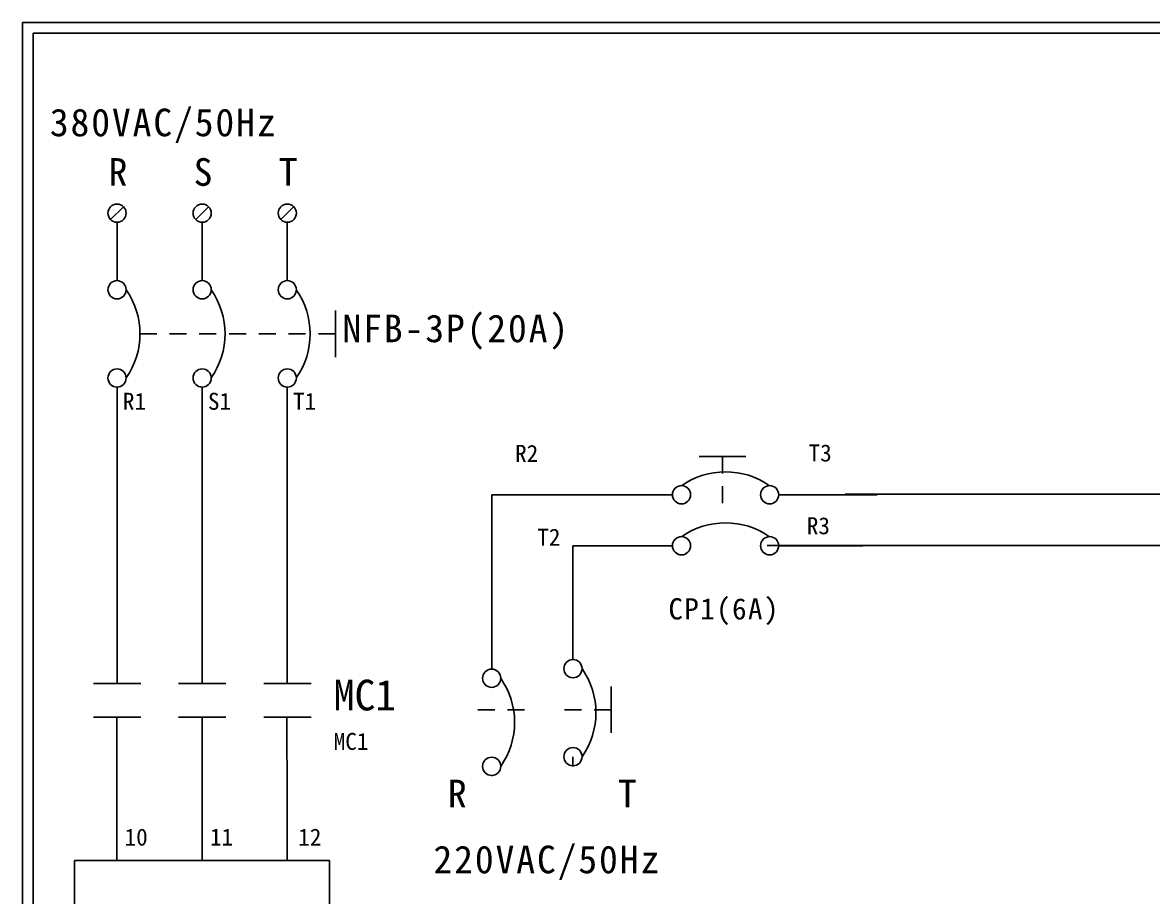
# Model space of a CAD drawing. Extents: x 10 to 297, y 3 to 207.
# Drawn here: x 10 to 142.9, y 104.2 to 207 of the extents above; entities that cross this region are included whole.
import ezdxf

# ---------------------------------------------------------------- set-up
doc = ezdxf.new("R2010")
doc.units = 0
doc.linetypes.add('HIDDEN9', pattern=[3.5, 2, -1.5])
doc.layers.get('0').update_dxf_attribs({"linetype": 'CONTINUOUS'})
doc.layers.add('圖框層', color=7, linetype='CONTINUOUS')
doc.layers.add('標尺寸層', color=3, linetype='CONTINUOUS')
doc.styles.add('STSL', font='kaiu.ttf')
doc.styles.add('標楷體', font='kaiu.ttf')

msp = doc.modelspace()

# ---------------------------------------------------------------- linework, layer by layer
for p, q in [((21.85, 185.35), (20.34, 183.83)), ((31.85, 185.35), (30.34, 183.83)), ((41.85, 185.35), (40.34, 183.83)), ((21.1, 152.47), (21.11, 129.35)), ((41.1, 142.47), (41.1, 129.35)), ((41.06, 125.38), (41.07, 115.38))]:
    msp.add_line(p, q)
at = {"color": 7, "linetype": 'HIDDEN9'}
for p, q in [((46.76, 170.41), (23.79, 170.41)), ((92.25, 156.01), (92.25, 149.51)), ((68.98, 126.26), (62.48, 126.26)), ((79.17, 126.26), (72.67, 126.26))]:
    msp.add_line(p, q, dxfattribs=at)
for centre in [(21.1, 184.59), (31.1, 184.59), (41.1, 184.59), (21.1, 175.59), (31.1, 175.59), (41.1, 175.59), (21.1, 165.23), (31.1, 165.23), (41.1, 165.23), (87.43, 151.51), (97.78, 151.51), (87.43, 145.52), (97.78, 145.52), (74.67, 131.09), (65.12, 129.96), (74.67, 120.74), (65.12, 119.61)]:
    msp.add_circle(centre, 1.07)
at = {"color": 7}
for centre, start, end in [((14.74, 170.41), 325.1286, 34.8714), ((24.74, 170.41), 325.1286, 34.8714), ((34.74, 170.41), 325.1286, 34.8714), ((92.6, 145.15), 55.1286, 124.8714), ((92.6, 139.16), 55.1286, 124.8714), ((68.32, 125.91), 325.1286, 34.8714), ((58.76, 124.78), 325.1286, 34.8714)]:
    msp.add_arc(centre, 9.05, start, end, dxfattribs=at)
at = {"layer": '圖框層', "color": 7}
for p, q in [((297, 206.97), (10, 206.97)), ((10, 3), (10, 206.97)), ((295.75, 205.72), (11.25, 205.72)), ((11.25, 4.25), (11.25, 205.72))]:
    msp.add_line(p, q, dxfattribs=at)
at = {"layer": '標尺寸層', "color": 7}
for p, q in [((21.1, 183.52), (21.1, 176.66)), ((31.1, 183.52), (31.1, 176.66)), ((41.1, 183.52), (41.1, 176.66)), ((46.76, 173.14), (46.76, 167.68)), ((21.1, 164.16), (21.1, 164.1)), ((21.1, 164.16), (21.1, 152.49)), ((31.1, 164.16), (31.1, 164.1)), ((31.1, 164.1), (31.1, 156.05)), ((41.1, 142.47), (41.09, 164.1)), ((41.1, 164.16), (41.1, 164.1)), ((31.1, 154.98), (31.1, 156.05)), ((89.52, 156.01), (94.99, 156.01)), ((31.1, 154.98), (31.1, 129.35)), ((86.36, 151.51), (65.12, 151.51)), ((65.12, 151.51), (65.12, 131.03)), ((110.42, 151.51), (98.85, 151.5)), ((98.85, 151.51), (98.92, 151.51)), ((166.94, 151.57), (106.68, 151.57)), ((86.36, 145.52), (74.67, 145.52)), ((74.67, 145.52), (74.67, 132.16)), ((166.94, 145.57), (97.51, 145.57)), ((98.85, 145.52), (98.92, 145.52)), ((108.72, 145.52), (98.92, 145.52)), ((18.34, 129.35), (23.9, 129.35)), ((28.33, 129.35), (33.9, 129.35)), ((38.34, 129.35), (43.9, 129.35)), ((79.17, 129), (79.17, 123.53)), ((18.34, 125.38), (23.9, 125.38)), ((21.06, 125.38), (21.07, 115.38)), ((28.33, 125.38), (33.9, 125.38)), ((31.1, 125.38), (31.11, 108.56)), ((38.34, 125.38), (43.9, 125.38)), ((74.67, 120.74), (74.67, 119.6)), ((65.12, 118.54), (65.12, 118.47)), ((21.07, 115.38), (21.07, 108.56)), ((41.07, 115.38), (41.07, 108.56)), ((16.08, 83.56), (16.08, 108.56)), ((16.08, 108.56), (41.07, 108.56)), ((41.07, 108.56), (46.07, 108.56)), ((46.07, 108.56), (46.07, 83.56))]:
    msp.add_line(p, q, dxfattribs=at)

# ---------------------------------------------------------------- texts
at = {"color": 0, "style": '標楷體'}
for s, insert, char_height, width, attachment_point in [('\\pt6.5;{\\T1.1;380VAC/50Hz}', (13.2, 196.87), 3.25, 35.213, 1), ('\\pt6.5;{\\T1.1;R}', (20.1, 191.05), 3.25, 2, 1), ('\\pt6.5;{\\T1.1;S}', (30.1, 191.05), 3.25, 2, 1), ('\\pt6.5;{\\T1.1;T}', (40.1, 191.05), 3.25, 2, 1), ('\\pt6.5;{\\T1.1;NFB-3P(20A)}', (60.96, 172.68), 3.25, 24.6072, 2), ('\\pt5;{\\T1.1;CP1(6A)}', (92.44, 139.36), 2.5, 12.3036, 2), ('\\pt6.5;{\\T1.1;R}', (59.97, 118.04), 3.25, 2, 1), ('\\pt6.5;{\\T1.1;T}', (79.97, 118.04), 3.25, 2, 1), ('\\pt6.5;{\\T1.1;220VAC/50Hz}', (58.28, 110.3), 3.25, 35.213, 1)]:
    msp.add_mtext(s, dxfattribs=dict(at, insert=insert, char_height=char_height, width=width, attachment_point=attachment_point))
at = {"layer": '圖框層', "color": 4, "style": 'STSL'}
for s, height, p in [('R1', 2, (21.78, 161.49)), ('S1', 2, (31.78, 161.49)), ('T1', 2, (41.78, 161.49)), ('R2', 2, (67.87, 155.37)), ('T3', 2, (102.36, 155.42)), ('R3', 2, (102.15, 146.87)), ('T2', 2, (70.48, 145.53)), ('MC1', 3.6, (46.55, 126.18)), ('MC1', 2, (46.55, 121.54)), ('10', 2, (21.98, 110.3)), ('11', 2, (32.02, 110.31)), ('12', 2, (42.39, 110.3))]:
    msp.add_text(s, height=height, dxfattribs=at).set_placement(p)

doc.saveas('drawing.dxf')
